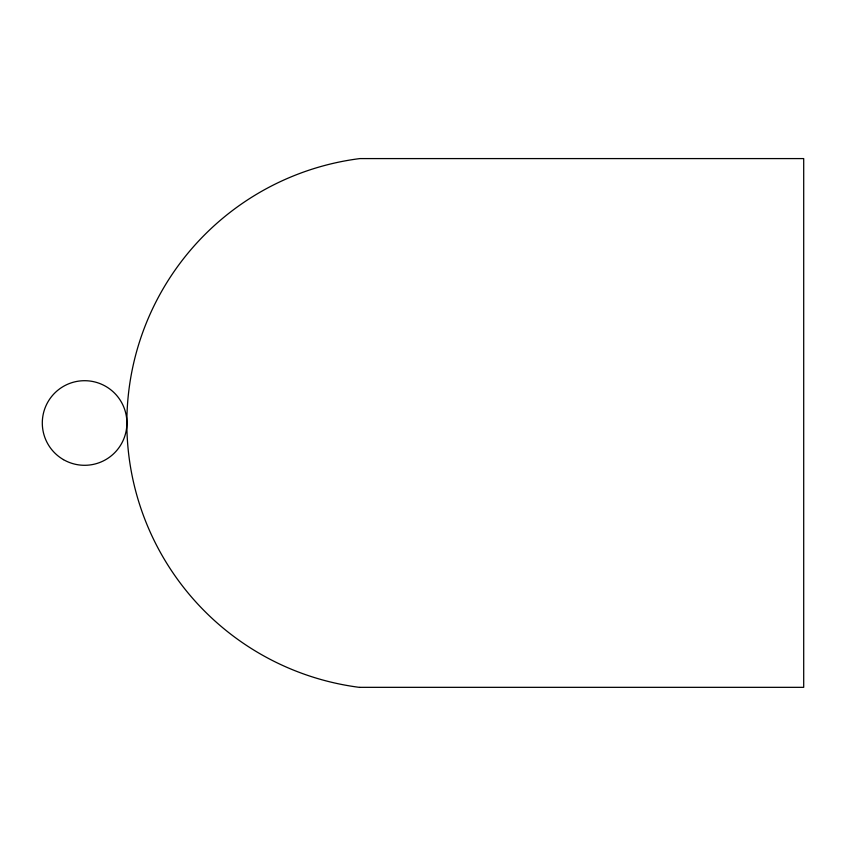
<?xml version="1.0" encoding="UTF-8"?>
<svg xmlns="http://www.w3.org/2000/svg" width="846" height="846" viewBox="0 0 846 846"><rect width="100%" height="100%" fill="white"/><g stroke="black" fill="none" stroke-linecap="round" stroke-linejoin="round"><path stroke-width="1.27" d="M359.878 687.333L803.7 687.333L803.7 158.583L359.878 158.583A266.532 266.532 0 0 0 359.867 687.417M63.45 459.632A42.3 42.3 0 0 0 126.9 423A42.3 42.3 0 0 0 63.45 386.368A42.3 42.3 0 0 0 63.45 459.632"/></g></svg>
